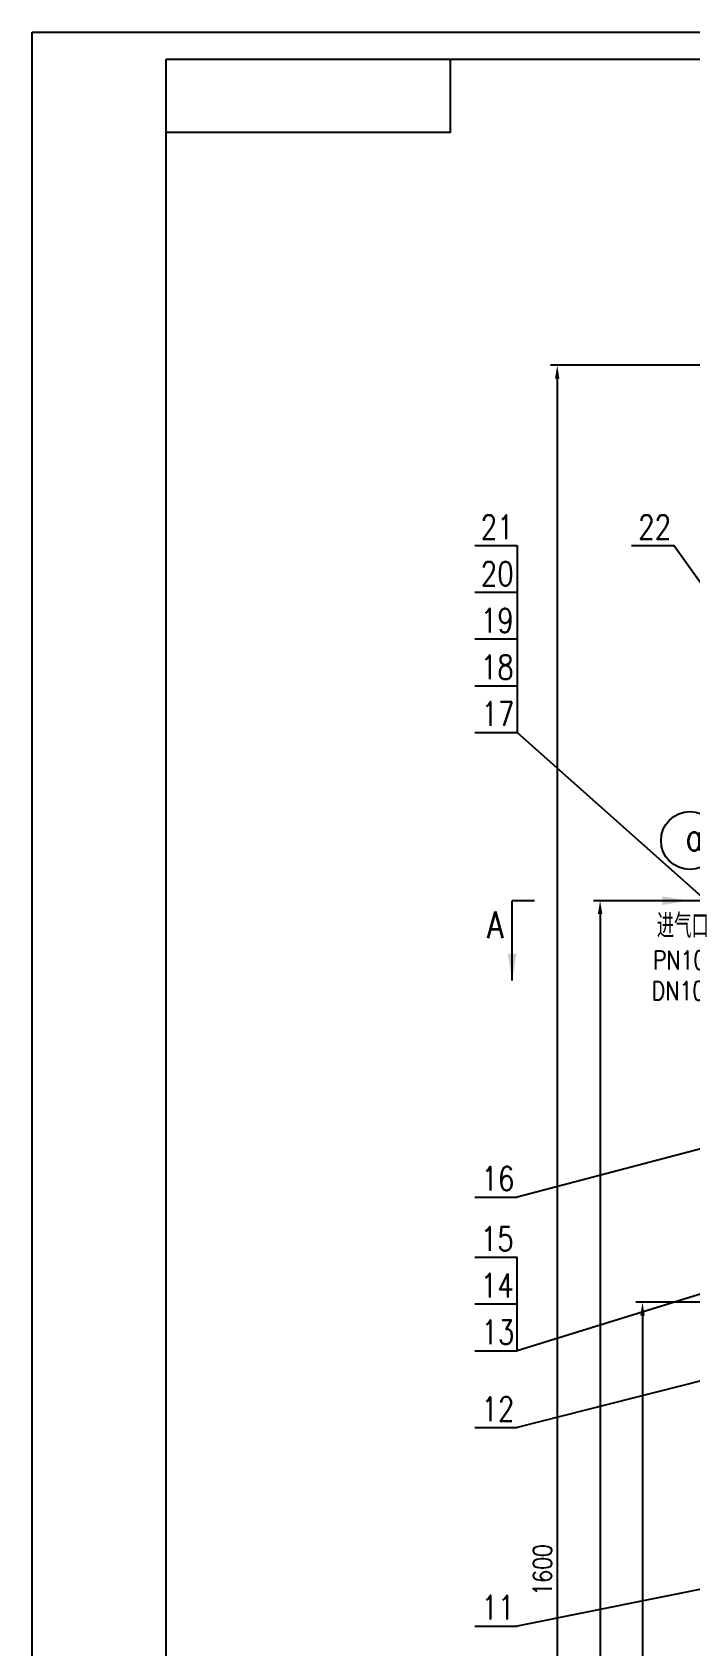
# Model space of a CAD drawing. Header units: millimetres. Extents: x 0 to 1761, y 0 to 1006.
# Drawn here: x 920 to 1042.8, y 292.6 to 594 of the extents above; entities that cross this region are included whole.
import ezdxf

# ---------------------------------------------------------------- set-up
doc = ezdxf.new("R2010")
doc.units = ezdxf.units.MM
doc.styles.add('HZXT', font='gbenor.shx', dxfattribs={"bigfont": 'gbcbig.shx'})
doc.styles.get("Standard").update_dxf_attribs({"font": 'txt.shx', "width": 0.8, "height": 3.5})
doc.dimstyles.new('AM_GB', dxfattribs={"dimtxt": 3.5, "dimasz": 2.5, "dimexe": 1.25, "dimexo": 0, "dimgap": 1, "dimtad": 1, "dimdsep": 46, "dimtxsty": 'Standard', "dimcen": 0, "dimclrd": 4, "dimclre": 4, "dimclrt": 3, "dimadec": 0, "dimazin": 2, "dimtp": 0.1, "dimtm": 0.1, "dimtfac": 0.71, "dimtmove": 0, "dimatfit": 0, "dimfxl": 0, "dimlwd": -1, "dimlwe": -1, "dimarcsym": 0})
doc.dimstyles.new('AM_GB$7', dxfattribs={"dimtxt": 5, "dimasz": 2.5, "dimexe": 1.25, "dimexo": 0, "dimgap": 1, "dimtad": 1, "dimdsep": 46, "dimtxsty": 'Standard', "dimcen": 0, "dimclrd": 4, "dimclre": 4, "dimclrt": 3, "dimadec": 0, "dimazin": 2, "dimtp": 0.1, "dimtm": 0.1, "dimtfac": 0.71, "dimtmove": 0, "dimatfit": 0, "dimfxl": 0, "dimlwd": -1, "dimlwe": -1, "dimarcsym": 0})

# ---------------------------------------------------------------- blocks, each defined once
blk = doc.blocks.new('*D103')
at = {"color": 4, "transparency": 16777216}
for p, q in [((1129.65, 531.79), (1016.78, 531.79)), ((1018.03, 529.29), (1018.03, 134.29)), ((1098.15, 131.79), (1016.78, 131.79))]:
    blk.add_line(p, q, dxfattribs=at)
for points in [[(1017.61, 529.29), (1018.45, 529.29), (1018.03, 531.79)], [(1017.61, 134.29), (1018.45, 134.29), (1018.03, 131.79)]]:
    blk.add_solid(points, dxfattribs=at)
at = {"layer": 'Defpoints', "color": 0, "transparency": 16777216}
for p in [(1129.65, 531.79), (1018.03, 131.79), (1098.15, 131.79)]:
    blk.add_point(p, dxfattribs=at)
at = {"color": 3, "transparency": 16777216, "insert": (1015.28, 306.79), "char_height": 3.5, "attachment_point": 5, "rotation": 90}
blk.add_mtext('1600', dxfattribs=at)
blk = doc.blocks.new('*D109')
at = {"color": 4, "transparency": 16777216}
for p, q in [((1129.4, 356.79), (1032.71, 356.79)), ((1033.96, 354.29), (1033.96, 134.29)), ((1098.15, 131.79), (1032.71, 131.79))]:
    blk.add_line(p, q, dxfattribs=at)
for points in [[(1033.54, 354.29), (1034.37, 354.29), (1033.96, 356.79)], [(1033.54, 134.29), (1034.37, 134.29), (1033.96, 131.79)]]:
    blk.add_solid(points, dxfattribs=at)
at = {"layer": 'Defpoints', "color": 0, "transparency": 16777216}
for p in [(1129.4, 356.79), (1033.96, 131.79), (1098.15, 131.79)]:
    blk.add_point(p, dxfattribs=at)
at = {"color": 3, "transparency": 16777216, "insert": (1031.21, 219.29), "char_height": 3.5, "attachment_point": 5, "rotation": 90}
blk.add_mtext('800', dxfattribs=at)
blk = doc.blocks.new('*D111')
at = {"color": 4, "transparency": 16777216}
for p, q in [((1047.92, 431.79), (1024.79, 431.79)), ((1026.04, 429.29), (1026.04, 134.29)), ((1098.15, 131.79), (1024.79, 131.79))]:
    blk.add_line(p, q, dxfattribs=at)
for points in [[(1025.62, 429.29), (1026.46, 429.29), (1026.04, 431.79)], [(1025.62, 134.29), (1026.46, 134.29), (1026.04, 131.79)]]:
    blk.add_solid(points, dxfattribs=at)
at = {"layer": 'Defpoints', "color": 0, "transparency": 16777216}
for p in [(1047.92, 431.79), (1026.04, 131.79), (1098.15, 131.79)]:
    blk.add_point(p, dxfattribs=at)
at = {"color": 3, "transparency": 16777216, "insert": (1023.29, 247.28), "char_height": 3.5, "attachment_point": 5, "rotation": 90}
blk.add_mtext('1200', dxfattribs=at)

msp = doc.modelspace()

# ---------------------------------------------------------------- linework, layer by layer
at = {"color": 4}
for p, q in [((998.0978, 575.2739), (998.0978, 589)), ((998.0978, 575.2739), (945, 575.2739)), ((1002.6558, 498.1143), (1010.5229, 498.1143)), ((1010.5229, 498.1143), (1010.5229, 463.2262)), ((1031.923, 498.1143), (1039.7901, 498.1143)), ((1078.0751, 444.5855), (1039.7901, 498.1143)), ((1002.6558, 489.3923), (1010.5229, 489.3923)), ((1002.6558, 480.6702), (1010.5229, 480.6702)), ((1002.6558, 471.9482), (1010.5229, 471.9482)), ((1002.6558, 463.2262), (1010.5229, 463.2262)), ((1054.7763, 423.798), (1010.5229, 463.2262)), ((1122.8208, 405.9981), (1010.5229, 376.4135)), ((1131.9492, 385.2027), (1010.5229, 347.7354)), ((1002.6558, 376.4135), (1010.5229, 376.4135)), ((1002.6558, 365.1794), (1010.5229, 365.1794)), ((1010.5229, 347.7354), (1010.5229, 365.1794)), ((1119.8103, 361.0532), (1010.5229, 333.3864)), ((1002.6558, 356.4574), (1010.5229, 356.4574)), ((1002.6558, 347.7354), (1010.5229, 347.7354)), ((1002.6558, 333.3864), (1010.5229, 333.3864)), ((1116.1513, 317.5317), (1010.5229, 296.3014)), ((1002.6558, 296.3014), (1010.5229, 296.3014))]:
    msp.add_line(p, q, dxfattribs=at)
msp.add_line((1013.7944, 431.7893), (1009.6225, 431.7893))
msp.add_lwpolyline([(920, 594), (1761, 594), (1761, 0), (920, 0)], close=True, dxfattribs=at)
msp.add_lwpolyline([(945, 589), (1756, 589), (1756, 5), (945, 5)], close=True)
msp.add_circle((1042.8317, 443.0137), 5.4132, dxfattribs=at)

# ---------------------------------------------------------------- texts
at = {"color": 3, "width": 0.8}
for s, height, p in [('21', 4.5, (1003.7407, 499.3269)), ('22', 4.5, (1033.1394, 499.3269)), ('20', 4.5, (1003.7407, 490.6048)), ('19', 4.5, (1003.7407, 481.8828)), ('18', 4.5, (1003.7407, 473.1608)), ('17', 4.5, (1003.8723, 464.4388)), ('a', 5, (1041.9864, 441.1801)), ('PN100', 3.5, (1035.8759, 418.9507)), ('DN100', 3.5, (1035.6676, 413.2242)), ('16', 4.5, (1003.8723, 377.6261)), ('15', 4.5, (1003.7407, 366.392)), ('14', 4.5, (1003.7407, 357.67)), ('13', 4.5, (1003.8723, 348.948)), ('12', 4.5, (1003.8723, 334.599)), ('11', 4.5, (1003.8723, 297.5139))]:
    msp.add_text(s, height=height, dxfattribs=at).set_placement(p)
at = {"color": 3, "linetype": 'Continuous', "width": 0.8}
msp.add_text('A', height=5, dxfattribs=at).set_placement((1004.9178, 424.7798))
at = {"color": 3, "style": 'HZXT'}
msp.add_text('进气口', height=4.5, dxfattribs=at).set_placement((1036.626, 424.8326))

# ---------------------------------------------------------------- dimensions: what is measured, and where the dimension line sits
at = {"color": 4}
for base, p1, picture, middle in [((1018.0314, 131.7893), (1129.6513, 531.7893), '*D103', (1018.0314, 306.7893)), ((1026.0387, 131.7893), (1047.9185, 431.7893), '*D111', (1026.0387, 247.2838))]:
    dim = msp.add_linear_dim(base=base, p1=p1, p2=(1098.1513, 131.7893), angle=90, dimstyle='AM_GB', override={"dimlfac": 4}, dxfattribs=at)
    dim.commit()
    dim.dimension.update_dxf_attribs({"geometry": picture, "text_midpoint": middle, "dimtype": 160})
dim = msp.add_linear_dim(base=(1033.9556, 131.7893), p1=(1129.4013, 356.7893), p2=(1098.1513, 131.7893), angle=90, text='800', dimstyle='AM_GB', override={"dimlfac": 4}, dxfattribs=at)
dim.commit()
dim.dimension.update_dxf_attribs({"geometry": '*D109', "text_midpoint": (1033.9556, 219.2893), "dimtype": 160})

# ---------------------------------------------------------------- leaders
msp.add_leader([(1009.6225, 416.8622), (1009.6225, 431.7893)], dimstyle='AM_GB$7', override={"dimasz": 5, "dimgap": 1.5, "dimtad": 0})
msp.add_leader([(1042.6412, 431.7893), (1031.9901, 431.7893)], dimstyle='AM_GB$7', override={"dimasz": 5, "dimgap": 1.5, "dimtad": 0}, dxfattribs=at)

doc.saveas('drawing.dxf')
